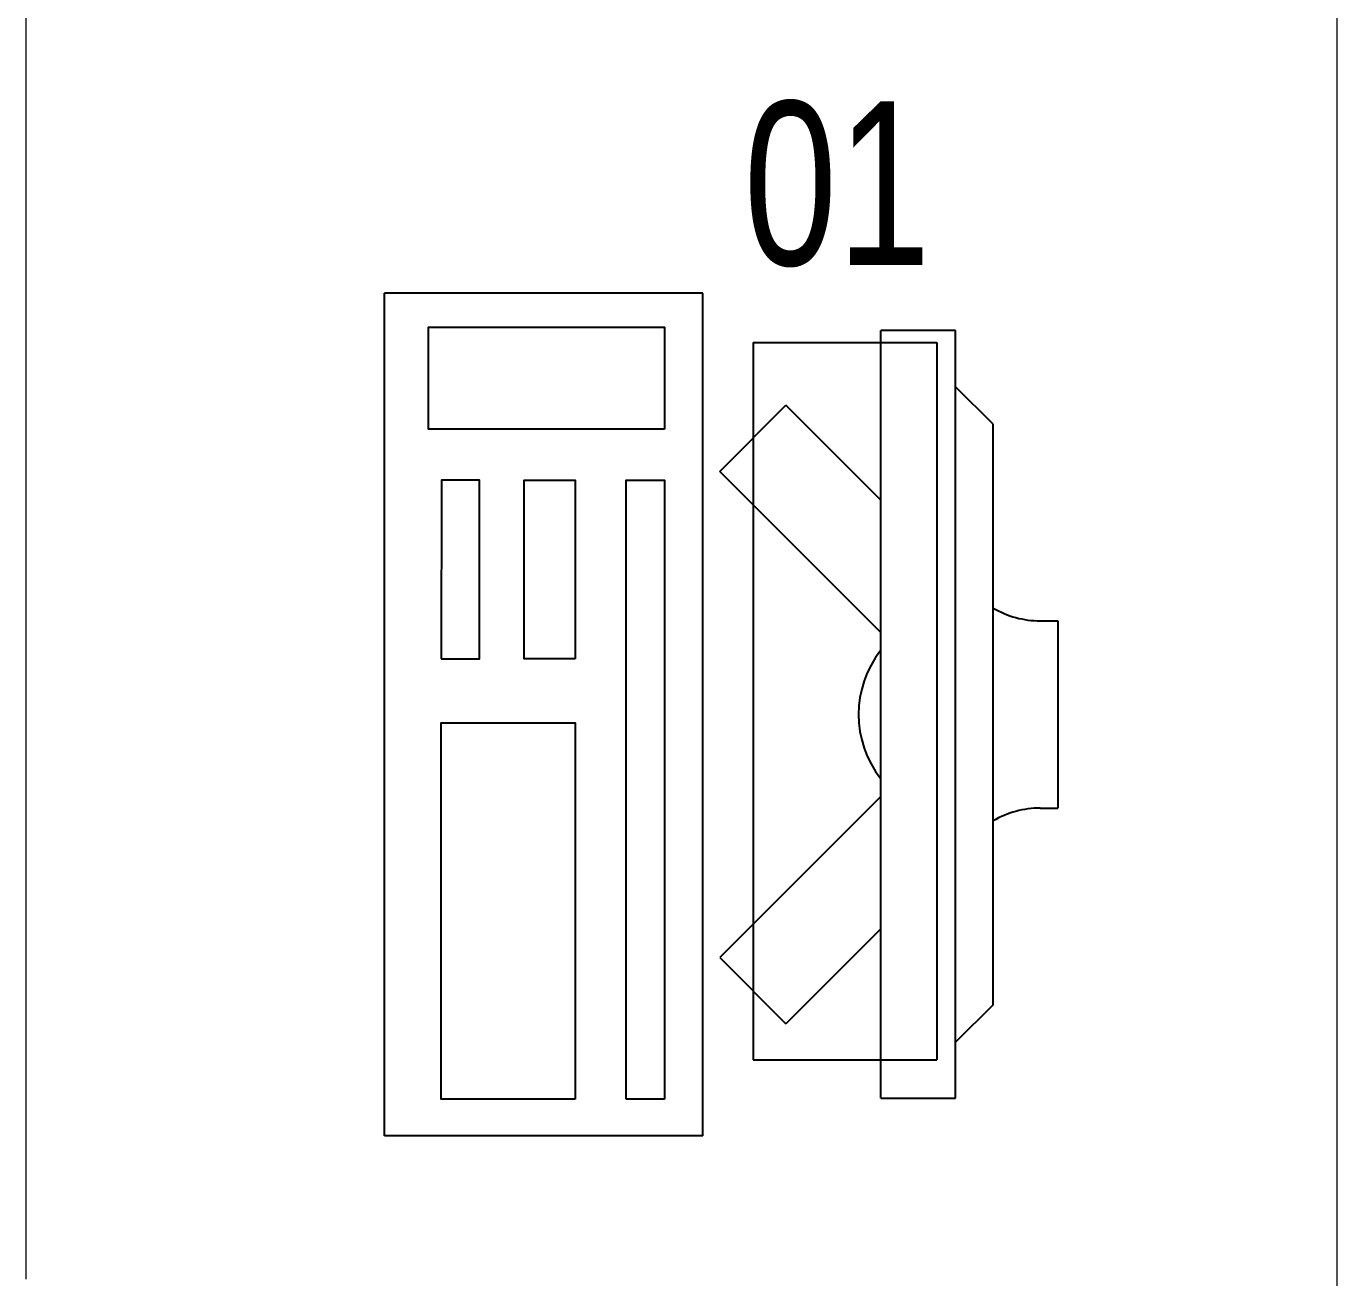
# Model space of a CAD drawing. Header units: millimetres. Extents: x 26027 to 581921, y 7230 to 233891.
# Drawn here: x 468086 to 468786, y 190261 to 190929 of the extents above; entities that cross this region are included whole.
import ezdxf

# ---------------------------------------------------------------- set-up
doc = ezdxf.new("R2010")
doc.units = ezdxf.units.MM
doc.header["$LTSCALE"] = 5
doc.layers.add('GE-ARCHITECTURAL_ELEMENTS', color=8, linetype='Continuous')
doc.layers.add('Medical Equipment and Furniture', color=163, linetype='Continuous', lineweight=0)
doc.styles.add('X3G_ENTITY_257CFD', font='swisscl.ttf', dxfattribs={"height": 200})

# ---------------------------------------------------------------- blocks, each defined once
blk = doc.blocks.new('ITCWLS1-P')
at = {"layer": 'GE-ARCHITECTURAL_ELEMENTS'}
for p, q in [((-0.17, 0.45), (-0.17, 0)), ((-0.17, 0.45), (0, 0.45)), ((0, 0.45), (0, 0)), ((-0.26509, 0.43, 0), (-0.30509, 0.43, 0)), ((-0.30509, 0.43, 0), (-0.30509, 0.02, 0)), ((-0.26509, 0.43, 0), (-0.26509, 0.02, 0)), ((-0.14957, 0.43047), (-0.12914, 0.43047)), ((-0.12914, 0.43047), (-0.12914, 0.40893)), ((-0.197, 0.40939), (-0.295, 0.40939)), ((-0.295, 0.02639), (-0.295, 0.40939)), ((-0.197, 0.02639), (-0.197, 0.40939)), ((-0.32509, 0.38, 0), (-0.30509, 0.4, 0)), ((-0.32509, 0.38, 0), (-0.32509, 0.07, 0)), ((-0.35032, 0.275), (-0.35961, 0.275)), ((-0.35961, 0.175), (-0.35961, 0.275)), ((-0.35032, 0.175), (-0.35961, 0.175)), ((-0.32509, 0.07, 0), (-0.30509, 0.05, 0)), ((-0.197, 0.02639), (-0.295, 0.02639)), ((-0.30509, 0.02, 0), (-0.26509, 0.02, 0)), ((-0.17, 0), (0, 0))]:
    blk.add_line(p, q, dxfattribs=at)
at = {"layer": 'GE-ARCHITECTURAL_ELEMENTS', "extrusion": (2.48281e-10, 3.18408e-10, -1)}
for p, q in [((-0.26509, 0.33952), (-0.21443, 0.39019)), ((-0.17907, 0.35483), (-0.21443, 0.39019)), ((-0.26509, 0.26881), (-0.17907, 0.35483))]:
    blk.add_line(p, q, dxfattribs=at)
at = {"layer": 'GE-ARCHITECTURAL_ELEMENTS', "extrusion": (2.48281e-10, -3.18408e-10, -1)}
for p, q in [((-0.26509, 0.18119), (-0.17907, 0.09517)), ((-0.26509, 0.11048), (-0.21443, 0.05981)), ((-0.17907, 0.09517), (-0.21443, 0.05981))]:
    blk.add_line(p, q, dxfattribs=at)
at = {"layer": 'GE-ARCHITECTURAL_ELEMENTS'}
for points in [[(-0.12914, 0.40893), (-0.12914, 0.09996), (-0.14957, 0.09996), (-0.14957, 0.43047)], [(-0.14957, 0.09997), (-0.14957, 0.09997), (-0.14957, 0.09997), (-0.14957, 0.09997), (-0.14957, 0.09997), (-0.14957, 0.09997), (-0.14957, 0.09997), (-0.14957, 0.09997), (-0.14957, 0.09997)], [(-0.14957, 0.09997), (-0.14957, 0.09997), (-0.14957, 0.09997), (-0.14957, 0.09997), (-0.14957, 0.09997), (-0.14957, 0.09997), (-0.14957, 0.09997), (-0.14957, 0.09997), (-0.14957, 0.09997), (-0.14957, 0.09997), (-0.14957, 0.09997), (-0.14957, 0.09997), (-0.14957, 0.09997), (-0.14957, 0.09997), (-0.14957, 0.09997), (-0.14957, 0.09997), (-0.14957, 0.09997), (-0.14957, 0.09997)], [(-0.14957, 0.09996), (-0.14957, 0.09996), (-0.14957, 0.09996), (-0.14957, 0.09996), (-0.14957, 0.09996), (-0.14957, 0.09996), (-0.14957, 0.09996), (-0.14957, 0.09996), (-0.14957, 0.09996), (-0.14957, 0.09996)], [(-0.14957, 0.09996), (-0.14957, 0.09996), (-0.14957, 0.09996), (-0.14957, 0.09996), (-0.14957, 0.09996), (-0.14957, 0.09996), (-0.14957, 0.09996)], [(-0.14957, 0.09997), (-0.14957, 0.09997), (-0.14957, 0.09997), (-0.14957, 0.09997), (-0.14957, 0.09997), (-0.14957, 0.09997), (-0.14957, 0.09997), (-0.14957, 0.09997), (-0.14957, 0.09997), (-0.14957, 0.09997)], [(-0.14957, 0.09997), (-0.14957, 0.09997), (-0.14957, 0.09997), (-0.14957, 0.09997), (-0.14957, 0.09997), (-0.14957, 0.09997), (-0.14957, 0.09997), (-0.14957, 0.09997), (-0.14957, 0.09997), (-0.14957, 0.09997), (-0.14957, 0.09997), (-0.14957, 0.09997), (-0.14957, 0.09997), (-0.14957, 0.09997), (-0.14957, 0.09997)], [(-0.14957, 0.09997), (-0.14957, 0.09997), (-0.14957, 0.09997), (-0.14957, 0.09997), (-0.14957, 0.09997), (-0.14957, 0.09997), (-0.14957, 0.09997), (-0.14957, 0.09997), (-0.14957, 0.09997), (-0.14957, 0.09997)], [(-0.14957, 0.09997), (-0.14957, 0.09997), (-0.14957, 0.09997), (-0.14957, 0.09997), (-0.14957, 0.09997), (-0.14957, 0.09997), (-0.14957, 0.09997), (-0.14957, 0.09997), (-0.14957, 0.09997), (-0.14957, 0.09997)], [(-0.14957, 0.09996), (-0.14957, 0.09996), (-0.14957, 0.09996), (-0.14957, 0.09996), (-0.14957, 0.09996), (-0.14957, 0.09996), (-0.14957, 0.09996), (-0.14957, 0.09996), (-0.14957, 0.09996), (-0.14957, 0.09996), (-0.14957, 0.09996), (-0.14957, 0.09996), (-0.14957, 0.09996), (-0.14957, 0.09996), (-0.14957, 0.09996), (-0.14957, 0.09996), (-0.14957, 0.09996), (-0.14957, 0.09996), (-0.14957, 0.09997), (-0.14957, 0.09997), (-0.14957, 0.09997), (-0.14957, 0.09997), (-0.14957, 0.09997), (-0.14957, 0.09997), (-0.14957, 0.09997), (-0.14957, 0.09997), (-0.14957, 0.09997), (-0.14957, 0.09997), (-0.14957, 0.09997), (-0.14957, 0.09997), (-0.14957, 0.09997), (-0.14957, 0.09997), (-0.14956, 0.09997), (-0.14956, 0.09997), (-0.14956, 0.09997), (-0.14956, 0.09996), (-0.14956, 0.09996), (-0.14956, 0.09996), (-0.14956, 0.09996), (-0.14956, 0.09996), (-0.14956, 0.09996), (-0.14956, 0.09996), (-0.14956, 0.09996), (-0.14956, 0.09996), (-0.14956, 0.09996), (-0.14956, 0.09996), (-0.14956, 0.09996), (-0.14956, 0.09996), (-0.14957, 0.09996), (-0.14957, 0.09996), (-0.14957, 0.09996), (-0.14957, 0.09996), (-0.14957, 0.09996), (-0.14957, 0.09996)], [(-0.14957, 0.09996), (-0.14957, 0.09996), (-0.14957, 0.09996), (-0.14957, 0.09996), (-0.14957, 0.09996), (-0.14957, 0.09996), (-0.14957, 0.09996), (-0.14957, 0.09996), (-0.14957, 0.09996), (-0.14957, 0.09996), (-0.14957, 0.09997), (-0.14957, 0.09997), (-0.14957, 0.09997), (-0.14957, 0.09996), (-0.14957, 0.09996), (-0.14957, 0.09996), (-0.14957, 0.09996), (-0.14957, 0.09996), (-0.14957, 0.09996), (-0.14957, 0.09997), (-0.14957, 0.09997), (-0.14957, 0.09997), (-0.14957, 0.09997), (-0.14957, 0.09997), (-0.14957, 0.09997), (-0.14957, 0.09997), (-0.14957, 0.09997), (-0.14957, 0.09997), (-0.14957, 0.09997), (-0.14957, 0.09997), (-0.14957, 0.09997), (-0.14957, 0.09997), (-0.14957, 0.09997), (-0.14957, 0.09997), (-0.14957, 0.09997), (-0.14957, 0.09997), (-0.14957, 0.09997), (-0.14957, 0.09997), (-0.14957, 0.09997), (-0.14957, 0.09997), (-0.14957, 0.09997), (-0.14957, 0.09997), (-0.14957, 0.09997), (-0.14957, 0.09997), (-0.14957, 0.09997), (-0.14957, 0.09997), (-0.14957, 0.09997), (-0.14957, 0.09997), (-0.14957, 0.09997), (-0.14957, 0.09997), (-0.14957, 0.09997), (-0.14957, 0.09997), (-0.14957, 0.09997), (-0.14957, 0.09997), (-0.14957, 0.09997), (-0.14957, 0.09997), (-0.14957, 0.09997), (-0.14957, 0.09997), (-0.14957, 0.09997), (-0.14957, 0.09997), (-0.14957, 0.09997), (-0.14957, 0.09997), (-0.14957, 0.09997), (-0.14957, 0.09997), (-0.14957, 0.09997), (-0.14957, 0.09997), (-0.14957, 0.09997), (-0.14957, 0.09997), (-0.14957, 0.09997), (-0.14957, 0.09997), (-0.14957, 0.09997), (-0.14957, 0.09997), (-0.14957, 0.09997), (-0.14957, 0.09997), (-0.14957, 0.09997), (-0.14957, 0.09997), (-0.14957, 0.09997), (-0.14957, 0.09997), (-0.14957, 0.09997), (-0.14957, 0.09997), (-0.14956, 0.09997), (-0.14957, 0.09997), (-0.14957, 0.09997), (-0.14957, 0.09997), (-0.14957, 0.09997), (-0.14956, 0.09997), (-0.14957, 0.09997), (-0.14957, 0.09997), (-0.14957, 0.09997), (-0.14957, 0.09997), (-0.14957, 0.09997), (-0.14957, 0.09997), (-0.14957, 0.09997), (-0.14957, 0.09997), (-0.14957, 0.09997), (-0.14957, 0.09997), (-0.14956, 0.09997), (-0.14957, 0.09996), (-0.14957, 0.09996), (-0.14957, 0.09996), (-0.14956, 0.09996), (-0.14957, 0.09996), (-0.14957, 0.09996), (-0.14957, 0.09996), (-0.14957, 0.09996), (-0.14957, 0.09996), (-0.14957, 0.09996), (-0.14957, 0.09996), (-0.14957, 0.09996), (-0.14957, 0.09996), (-0.14957, 0.09996)], [(-0.14957, 0.09996), (-0.14957, 0.09996), (-0.14957, 0.09996), (-0.14957, 0.09996), (-0.14957, 0.09996), (-0.14957, 0.09996), (-0.14957, 0.09996), (-0.14957, 0.09996)], [(-0.14957, 0.09996), (-0.14957, 0.09996), (-0.14957, 0.09996), (-0.14957, 0.09996), (-0.14957, 0.09996), (-0.14957, 0.09996), (-0.14957, 0.09996), (-0.14957, 0.09996), (-0.14957, 0.09996), (-0.14957, 0.09996), (-0.14957, 0.09996), (-0.14957, 0.09996), (-0.14957, 0.09996), (-0.14957, 0.09996), (-0.14957, 0.09996), (-0.14957, 0.09996), (-0.14957, 0.09996), (-0.14957, 0.09996), (-0.14957, 0.09996), (-0.14957, 0.09996), (-0.14957, 0.09996), (-0.14957, 0.09996), (-0.14957, 0.09996), (-0.14957, 0.09996), (-0.14957, 0.09996), (-0.14957, 0.09996), (-0.14957, 0.09996), (-0.14957, 0.09996), (-0.14957, 0.09996), (-0.14957, 0.09996), (-0.14957, 0.09996), (-0.14957, 0.09996), (-0.14957, 0.09996), (-0.14957, 0.09996), (-0.14957, 0.09996), (-0.14957, 0.09996), (-0.14957, 0.09996), (-0.14957, 0.09996), (-0.14957, 0.09996), (-0.14957, 0.09996), (-0.14957, 0.09996), (-0.14957, 0.09996), (-0.14957, 0.09996), (-0.14957, 0.09996), (-0.14957, 0.09996), (-0.14957, 0.09996), (-0.14957, 0.09996), (-0.14957, 0.09996), (-0.14956, 0.09996), (-0.14956, 0.09996), (-0.14956, 0.09996), (-0.14956, 0.09996), (-0.14957, 0.09996), (-0.14957, 0.09996), (-0.14957, 0.09996), (-0.14957, 0.09996), (-0.14957, 0.09996), (-0.14957, 0.09996), (-0.14956, 0.09996), (-0.14957, 0.09996), (-0.14957, 0.09996), (-0.14957, 0.09996), (-0.14957, 0.09996), (-0.14957, 0.09996), (-0.14957, 0.09996), (-0.14957, 0.09996), (-0.14957, 0.09996), (-0.14957, 0.09996), (-0.14957, 0.09996), (-0.14956, 0.09996), (-0.14956, 0.09996), (-0.14957, 0.09996), (-0.14957, 0.09996), (-0.14957, 0.09996), (-0.14957, 0.09996), (-0.14957, 0.09996), (-0.14957, 0.09996), (-0.14957, 0.09996), (-0.14957, 0.09996), (-0.14957, 0.09996), (-0.14957, 0.09996), (-0.14957, 0.09996), (-0.14957, 0.09996), (-0.14957, 0.09996), (-0.14957, 0.09996), (-0.14957, 0.09996), (-0.14957, 0.09996), (-0.14957, 0.09996), (-0.14957, 0.09996)], [(-0.14957, 0.09996), (-0.14957, 0.09996), (-0.14957, 0.09996), (-0.14957, 0.09996), (-0.14957, 0.09996), (-0.14957, 0.09996), (-0.14957, 0.09996), (-0.14957, 0.09996), (-0.14957, 0.09996), (-0.14957, 0.09996), (-0.14957, 0.09996), (-0.14957, 0.09996)], [(-0.14957, 0.09996), (-0.14957, 0.09996), (-0.14956, 0.09996), (-0.14956, 0.09996), (-0.14956, 0.09996), (-0.14956, 0.09996), (-0.14957, 0.09996)], [(-0.14957, 0.09996), (-0.14957, 0.09996), (-0.14957, 0.09996), (-0.14957, 0.09996), (-0.14957, 0.09996), (-0.14957, 0.09996), (-0.14957, 0.09996), (-0.14957, 0.09996), (-0.14957, 0.09996), (-0.14956, 0.09996), (-0.14956, 0.09996), (-0.14956, 0.09996), (-0.14956, 0.09996), (-0.14956, 0.09996), (-0.14956, 0.09996), (-0.14956, 0.09996), (-0.14957, 0.09996)]]:
    blk.add_lwpolyline(points, dxfattribs=at)
for points in [[(-0.1019, 0.43047), (-0.03039, 0.43047), (-0.03039, 0.22944), (-0.1019, 0.22944)], [(-0.1019, 0.19536), (-0.07466, 0.19536), (-0.07466, 0.09996), (-0.1019, 0.09996)], [(-0.03039, 0.19536), (-0.05082, 0.19536), (-0.05082, 0.09996), (-0.03039, 0.09996)], [(-0.14956, 0.09996), (-0.14956, 0.09996), (-0.14956, 0.09996), (-0.14956, 0.09996), (-0.14956, 0.09996), (-0.14956, 0.09996), (-0.14956, 0.09996), (-0.14956, 0.09996), (-0.14957, 0.09996), (-0.14957, 0.09996), (-0.14957, 0.09996), (-0.14957, 0.09996), (-0.14957, 0.09996), (-0.14957, 0.09996), (-0.14957, 0.09996), (-0.14957, 0.09996), (-0.14957, 0.09996), (-0.14957, 0.09996), (-0.14957, 0.09996), (-0.14957, 0.09996), (-0.14957, 0.09996), (-0.14957, 0.09996), (-0.14957, 0.09996), (-0.14957, 0.09996), (-0.14957, 0.09996), (-0.14957, 0.09996), (-0.14957, 0.09996), (-0.14957, 0.09996), (-0.14957, 0.09996), (-0.14957, 0.09996), (-0.14957, 0.09996), (-0.14957, 0.09996), (-0.14957, 0.09996), (-0.14957, 0.09996), (-0.14957, 0.09996), (-0.14957, 0.09996), (-0.14957, 0.09996), (-0.14957, 0.09996), (-0.14957, 0.09996), (-0.14957, 0.09996), (-0.14957, 0.09996), (-0.14957, 0.09996), (-0.14957, 0.09996), (-0.14957, 0.09996), (-0.14957, 0.09996), (-0.14957, 0.09996), (-0.14957, 0.09996), (-0.14957, 0.09996), (-0.14957, 0.09996), (-0.14957, 0.09996), (-0.14957, 0.09996), (-0.14957, 0.09996), (-0.14957, 0.09996), (-0.14957, 0.09996), (-0.14957, 0.09996), (-0.14957, 0.09996), (-0.14957, 0.09996), (-0.14956, 0.09996), (-0.14956, 0.09996), (-0.14956, 0.09996), (-0.14956, 0.09996), (-0.14956, 0.09996), (-0.14956, 0.09996), (-0.14956, 0.09996), (-0.14956, 0.09996), (-0.14956, 0.09996), (-0.14956, 0.09996), (-0.14956, 0.09996), (-0.14956, 0.09996), (-0.14956, 0.09996), (-0.14956, 0.09996), (-0.14956, 0.09996), (-0.14956, 0.09996), (-0.14956, 0.09996), (-0.14956, 0.09996), (-0.14956, 0.09996), (-0.14956, 0.09996), (-0.14956, 0.09996), (-0.14956, 0.09996), (-0.14956, 0.09996), (-0.14956, 0.09996), (-0.14956, 0.09996), (-0.14956, 0.09996), (-0.14956, 0.09996), (-0.14956, 0.09996), (-0.14956, 0.09996), (-0.14956, 0.09996), (-0.14956, 0.09996), (-0.14956, 0.09996), (-0.14957, 0.09996), (-0.14957, 0.09996), (-0.14957, 0.09996), (-0.14957, 0.09996), (-0.14957, 0.09996), (-0.14957, 0.09996), (-0.14957, 0.09996), (-0.14957, 0.09996), (-0.14957, 0.09996), (-0.14957, 0.09996), (-0.14957, 0.09996), (-0.14957, 0.09996), (-0.14957, 0.09996), (-0.14957, 0.09996), (-0.14957, 0.09996), (-0.14957, 0.09996), (-0.14957, 0.09996), (-0.14957, 0.09996), (-0.14957, 0.09996), (-0.14957, 0.09996), (-0.14957, 0.09996), (-0.14957, 0.09996), (-0.14957, 0.09996), (-0.14957, 0.09996), (-0.14957, 0.09996), (-0.14957, 0.09996), (-0.14957, 0.09996), (-0.14957, 0.09996), (-0.14957, 0.09996), (-0.14957, 0.09996), (-0.14957, 0.09996), (-0.14957, 0.09996), (-0.14957, 0.09996), (-0.14957, 0.09996), (-0.14957, 0.09996), (-0.14957, 0.09996), (-0.14957, 0.09996), (-0.14957, 0.09996), (-0.14957, 0.09996), (-0.14957, 0.09996), (-0.14957, 0.09996), (-0.14957, 0.09996), (-0.14957, 0.09996), (-0.14957, 0.09996), (-0.14957, 0.09996), (-0.14957, 0.09996), (-0.14957, 0.09996), (-0.14957, 0.09996), (-0.14957, 0.09996), (-0.14957, 0.09996), (-0.14957, 0.09996), (-0.14957, 0.09996), (-0.14957, 0.09996), (-0.14957, 0.09996), (-0.14957, 0.09996), (-0.14957, 0.09996), (-0.14957, 0.09996), (-0.14957, 0.09996), (-0.14957, 0.09996), (-0.14957, 0.09996), (-0.14957, 0.09996), (-0.14957, 0.09996), (-0.14957, 0.09996), (-0.14957, 0.09996), (-0.14957, 0.09996), (-0.14956, 0.09996), (-0.14956, 0.09996), (-0.14956, 0.09996), (-0.14956, 0.09996), (-0.14956, 0.09996), (-0.14956, 0.09996), (-0.14956, 0.09996), (-0.14956, 0.09996), (-0.14956, 0.09996), (-0.14956, 0.09996), (-0.14956, 0.09996), (-0.14956, 0.09996), (-0.14956, 0.09996), (-0.14956, 0.09996), (-0.14956, 0.09996), (-0.14956, 0.09996), (-0.14956, 0.09996), (-0.14956, 0.09996), (-0.14956, 0.09996), (-0.14956, 0.09996), (-0.14956, 0.09996), (-0.14956, 0.09996), (-0.14956, 0.09996), (-0.14956, 0.09996), (-0.14956, 0.09996), (-0.14956, 0.09996), (-0.14956, 0.09996), (-0.14956, 0.09996), (-0.14956, 0.09996), (-0.14956, 0.09996), (-0.14956, 0.09996), (-0.14956, 0.09996), (-0.14956, 0.09996), (-0.14956, 0.09996), (-0.14956, 0.09996), (-0.14956, 0.09996), (-0.14956, 0.09996), (-0.14956, 0.09996), (-0.14956, 0.09996), (-0.14956, 0.09996), (-0.14956, 0.09996), (-0.14956, 0.09996), (-0.14956, 0.09996), (-0.14956, 0.09996), (-0.14956, 0.09996), (-0.14956, 0.09996), (-0.14956, 0.09996), (-0.14957, 0.09996), (-0.14957, 0.09996), (-0.14957, 0.09996), (-0.14957, 0.09996), (-0.14957, 0.09996), (-0.14957, 0.09996), (-0.14957, 0.09996), (-0.14957, 0.09996), (-0.14957, 0.09996), (-0.14957, 0.09996), (-0.14957, 0.09996), (-0.14957, 0.09996), (-0.14957, 0.09996), (-0.14957, 0.09996), (-0.14957, 0.09996), (-0.14957, 0.09996), (-0.14957, 0.09996), (-0.14957, 0.09996), (-0.14957, 0.09996), (-0.14957, 0.09996), (-0.14957, 0.09996), (-0.14957, 0.09996), (-0.14957, 0.09996), (-0.14957, 0.09996), (-0.14957, 0.09996), (-0.14957, 0.09996), (-0.14957, 0.09996), (-0.14957, 0.09996), (-0.14957, 0.09996), (-0.14957, 0.09996), (-0.14957, 0.09996), (-0.14957, 0.09996), (-0.14957, 0.09996), (-0.14957, 0.09996), (-0.14956, 0.09996), (-0.14956, 0.09996), (-0.14956, 0.09996), (-0.14956, 0.09996), (-0.14956, 0.09996), (-0.14956, 0.09996), (-0.14956, 0.09996), (-0.14956, 0.09996), (-0.14956, 0.09996), (-0.14956, 0.09996), (-0.14956, 0.09996), (-0.14956, 0.09996), (-0.14956, 0.09996), (-0.14956, 0.09996), (-0.14956, 0.09996), (-0.14956, 0.09996), (-0.14956, 0.09996), (-0.14956, 0.09996), (-0.14956, 0.09996), (-0.14956, 0.09996), (-0.14956, 0.09996), (-0.14956, 0.09996), (-0.14956, 0.09996), (-0.14956, 0.09996), (-0.14956, 0.09996), (-0.14956, 0.09996), (-0.14956, 0.09996), (-0.14956, 0.09996), (-0.14956, 0.09996), (-0.14956, 0.09996), (-0.14956, 0.09996), (-0.14956, 0.09996), (-0.14956, 0.09996), (-0.14956, 0.09996), (-0.14956, 0.09996), (-0.14956, 0.09996), (-0.14956, 0.09996), (-0.14956, 0.09996), (-0.14956, 0.09996), (-0.14956, 0.09996), (-0.14956, 0.09996), (-0.14956, 0.09996)], [(-0.14957, 0.09996), (-0.14957, 0.09996), (-0.14957, 0.09996), (-0.14957, 0.09996), (-0.14957, 0.09996), (-0.14957, 0.09996), (-0.14957, 0.09996), (-0.14957, 0.09996), (-0.14957, 0.09996), (-0.14957, 0.09996), (-0.14957, 0.09996), (-0.14957, 0.09996), (-0.14957, 0.09996), (-0.14957, 0.09996), (-0.14957, 0.09996), (-0.14957, 0.09996), (-0.14957, 0.09996), (-0.14957, 0.09996), (-0.14957, 0.09996), (-0.14957, 0.09996), (-0.14957, 0.09996), (-0.14957, 0.09996), (-0.14957, 0.09996), (-0.14957, 0.09996), (-0.14957, 0.09996), (-0.14957, 0.09996), (-0.14957, 0.09996), (-0.14957, 0.09996), (-0.14957, 0.09996), (-0.14957, 0.09996), (-0.14957, 0.09996), (-0.14957, 0.09996), (-0.14957, 0.09996), (-0.14957, 0.09996), (-0.14957, 0.09996), (-0.14957, 0.09996), (-0.14957, 0.09996), (-0.14957, 0.09996), (-0.14957, 0.09996), (-0.14957, 0.09996), (-0.14957, 0.09996), (-0.14957, 0.09996), (-0.14957, 0.09996), (-0.14957, 0.09996), (-0.14957, 0.09996), (-0.14957, 0.09996), (-0.14957, 0.09996), (-0.14957, 0.09996), (-0.14957, 0.09996), (-0.14957, 0.09996), (-0.14957, 0.09996), (-0.14957, 0.09996), (-0.14957, 0.09996), (-0.14957, 0.09996), (-0.14957, 0.09996), (-0.14957, 0.09996), (-0.14957, 0.09996), (-0.14957, 0.09996), (-0.14957, 0.09996), (-0.14957, 0.09996), (-0.14957, 0.09996), (-0.14957, 0.09996), (-0.14957, 0.09996), (-0.14957, 0.09996), (-0.14957, 0.09996), (-0.14957, 0.09996), (-0.14957, 0.09996), (-0.14957, 0.09996), (-0.14957, 0.09996), (-0.14957, 0.09996), (-0.14957, 0.09996), (-0.14957, 0.09996), (-0.14957, 0.09996), (-0.14957, 0.09996), (-0.14957, 0.09996), (-0.14957, 0.09996), (-0.14957, 0.09996), (-0.14957, 0.09996), (-0.14957, 0.09996), (-0.14957, 0.09996), (-0.14957, 0.09996), (-0.14957, 0.09996), (-0.14957, 0.09996), (-0.14957, 0.09996), (-0.14957, 0.09996), (-0.14957, 0.09996), (-0.14957, 0.09996), (-0.14957, 0.09996), (-0.14957, 0.09996), (-0.14957, 0.09996), (-0.14957, 0.09996), (-0.14957, 0.09996), (-0.14957, 0.09996), (-0.14957, 0.09996), (-0.14957, 0.09996), (-0.14957, 0.09996), (-0.14957, 0.09996), (-0.14957, 0.09996), (-0.14957, 0.09996), (-0.14957, 0.09996), (-0.14957, 0.09996), (-0.14957, 0.09996), (-0.14957, 0.09996), (-0.14957, 0.09996), (-0.14957, 0.09996), (-0.14957, 0.09996), (-0.14957, 0.09996), (-0.14957, 0.09996), (-0.14957, 0.09996), (-0.14957, 0.09996), (-0.14957, 0.09996), (-0.14957, 0.09996), (-0.14957, 0.09996), (-0.14957, 0.09996), (-0.14957, 0.09996), (-0.14957, 0.09996), (-0.14957, 0.09996), (-0.14957, 0.09996), (-0.14957, 0.09996), (-0.14957, 0.09996), (-0.14957, 0.09996), (-0.14957, 0.09996), (-0.14957, 0.09996), (-0.14957, 0.09996), (-0.14957, 0.09996), (-0.14957, 0.09996), (-0.14957, 0.09996), (-0.14957, 0.09996), (-0.14957, 0.09996), (-0.14957, 0.09996), (-0.14957, 0.09996), (-0.14957, 0.09996), (-0.14957, 0.09996), (-0.14957, 0.09996), (-0.14957, 0.09996), (-0.14957, 0.09996), (-0.14957, 0.09996), (-0.14957, 0.09996), (-0.14957, 0.09996), (-0.14957, 0.09996), (-0.14957, 0.09996), (-0.14957, 0.09996), (-0.14957, 0.09996), (-0.14957, 0.09996), (-0.14957, 0.09996), (-0.14957, 0.09996), (-0.14957, 0.09996), (-0.14957, 0.09996), (-0.14957, 0.09996), (-0.14957, 0.09996), (-0.14957, 0.09996), (-0.14957, 0.09996), (-0.14957, 0.09996), (-0.14957, 0.09996), (-0.14957, 0.09996), (-0.14957, 0.09996), (-0.14957, 0.09996), (-0.14957, 0.09996), (-0.14957, 0.09996), (-0.14957, 0.09996), (-0.14957, 0.09996), (-0.14957, 0.09996), (-0.14957, 0.09996), (-0.14957, 0.09996), (-0.14957, 0.09996), (-0.14957, 0.09996), (-0.14957, 0.09996), (-0.14957, 0.09996), (-0.14957, 0.09996), (-0.14957, 0.09996), (-0.14957, 0.09996), (-0.14957, 0.09996), (-0.14957, 0.09996), (-0.14957, 0.09996), (-0.14957, 0.09996), (-0.14957, 0.09996), (-0.14957, 0.09996), (-0.14957, 0.09996), (-0.14957, 0.09996), (-0.14957, 0.09996), (-0.14957, 0.09996), (-0.14957, 0.09996), (-0.14957, 0.09996), (-0.14957, 0.09996), (-0.14957, 0.09996), (-0.14957, 0.09996), (-0.14957, 0.09996), (-0.14957, 0.09996), (-0.14957, 0.09996), (-0.14957, 0.09996), (-0.14957, 0.09996), (-0.14957, 0.09996), (-0.14957, 0.09996), (-0.14957, 0.09996), (-0.14957, 0.09996), (-0.14957, 0.09996), (-0.14957, 0.09996), (-0.14957, 0.09996), (-0.14957, 0.09996), (-0.14957, 0.09996), (-0.14957, 0.09996), (-0.14957, 0.09996), (-0.14957, 0.09996), (-0.14957, 0.09996), (-0.14957, 0.09996), (-0.14957, 0.09996), (-0.14957, 0.09996), (-0.14957, 0.09996), (-0.14957, 0.09996), (-0.14957, 0.09996), (-0.14957, 0.09996), (-0.14957, 0.09996), (-0.14957, 0.09996), (-0.14957, 0.09996)], [(-0.14957, 0.09996), (-0.14957, 0.09996), (-0.14957, 0.09996), (-0.14957, 0.09996), (-0.14957, 0.09996), (-0.14957, 0.09996), (-0.14957, 0.09996), (-0.14957, 0.09996), (-0.14957, 0.09996), (-0.14957, 0.09996), (-0.14957, 0.09996), (-0.14957, 0.09996), (-0.14957, 0.09996), (-0.14957, 0.09996), (-0.14957, 0.09996), (-0.14957, 0.09996), (-0.14957, 0.09996), (-0.14957, 0.09996), (-0.14957, 0.09996), (-0.14957, 0.09996), (-0.14957, 0.09996), (-0.14957, 0.09996), (-0.14957, 0.09996), (-0.14957, 0.09996), (-0.14957, 0.09996), (-0.14957, 0.09996), (-0.14957, 0.09996), (-0.14957, 0.09996), (-0.14957, 0.09996), (-0.14957, 0.09996), (-0.14957, 0.09996), (-0.14957, 0.09996), (-0.14957, 0.09996), (-0.14957, 0.09996), (-0.14957, 0.09996), (-0.14957, 0.09996), (-0.14957, 0.09996), (-0.14957, 0.09996), (-0.14957, 0.09996), (-0.14957, 0.09996), (-0.14957, 0.09996), (-0.14957, 0.09996), (-0.14957, 0.09996), (-0.14957, 0.09996), (-0.14957, 0.09996), (-0.14957, 0.09996), (-0.14957, 0.09996), (-0.14957, 0.09996), (-0.14957, 0.09996), (-0.14957, 0.09996), (-0.14957, 0.09996), (-0.14957, 0.09996), (-0.14957, 0.09996), (-0.14957, 0.09996), (-0.14957, 0.09996), (-0.14957, 0.09996), (-0.14957, 0.09996), (-0.14957, 0.09996), (-0.14957, 0.09996), (-0.14957, 0.09996), (-0.14957, 0.09996), (-0.14957, 0.09996), (-0.14957, 0.09996), (-0.14957, 0.09996), (-0.14957, 0.09996), (-0.14957, 0.09996), (-0.14957, 0.09996), (-0.14957, 0.09996), (-0.14957, 0.09996), (-0.14957, 0.09996), (-0.14957, 0.09996), (-0.14957, 0.09996), (-0.14957, 0.09996), (-0.14957, 0.09996), (-0.14957, 0.09996), (-0.14957, 0.09996), (-0.14957, 0.09996), (-0.14957, 0.09996), (-0.14957, 0.09996), (-0.14957, 0.09996), (-0.14957, 0.09996), (-0.14957, 0.09996), (-0.14957, 0.09996), (-0.14957, 0.09996), (-0.14957, 0.09996), (-0.14957, 0.09996), (-0.14957, 0.09996), (-0.14957, 0.09996), (-0.14957, 0.09996), (-0.14957, 0.09996), (-0.14957, 0.09996), (-0.14957, 0.09996), (-0.14957, 0.09996), (-0.14957, 0.09996), (-0.14957, 0.09996), (-0.14957, 0.09996), (-0.14957, 0.09996), (-0.14957, 0.09996), (-0.14957, 0.09996), (-0.14957, 0.09996), (-0.14957, 0.09996), (-0.14957, 0.09996), (-0.14957, 0.09996), (-0.14957, 0.09996), (-0.14957, 0.09996), (-0.14957, 0.09996), (-0.14957, 0.09996), (-0.14957, 0.09996), (-0.14957, 0.09996), (-0.14957, 0.09996), (-0.14957, 0.09996), (-0.14957, 0.09996), (-0.14957, 0.09996), (-0.14957, 0.09996), (-0.14957, 0.09996), (-0.14957, 0.09996), (-0.14957, 0.09996), (-0.14957, 0.09996), (-0.14957, 0.09996), (-0.14957, 0.09996), (-0.14957, 0.09996), (-0.14957, 0.09996), (-0.14957, 0.09996), (-0.14957, 0.09996), (-0.14957, 0.09996), (-0.14957, 0.09996), (-0.14957, 0.09996), (-0.14957, 0.09996), (-0.14957, 0.09996), (-0.14957, 0.09996), (-0.14957, 0.09996), (-0.14957, 0.09996), (-0.14957, 0.09996), (-0.14957, 0.09996), (-0.14957, 0.09996), (-0.14957, 0.09996), (-0.14957, 0.09996), (-0.14957, 0.09996), (-0.14957, 0.09996), (-0.14957, 0.09996), (-0.14957, 0.09996), (-0.14957, 0.09996), (-0.14957, 0.09996), (-0.14957, 0.09996), (-0.14957, 0.09996), (-0.14957, 0.09996), (-0.14957, 0.09996), (-0.14957, 0.09996), (-0.14957, 0.09996), (-0.14957, 0.09996), (-0.14957, 0.09996), (-0.14957, 0.09996), (-0.14957, 0.09996), (-0.14957, 0.09996), (-0.14957, 0.09996), (-0.14957, 0.09996), (-0.14957, 0.09996), (-0.14957, 0.09996), (-0.14957, 0.09996), (-0.14957, 0.09996), (-0.14957, 0.09996), (-0.14957, 0.09996), (-0.14957, 0.09996), (-0.14957, 0.09996), (-0.14957, 0.09996), (-0.14957, 0.09996), (-0.14957, 0.09996), (-0.14957, 0.09996), (-0.14957, 0.09996), (-0.14957, 0.09996), (-0.14957, 0.09996), (-0.14957, 0.09996), (-0.14957, 0.09996), (-0.14957, 0.09996), (-0.14957, 0.09996), (-0.14957, 0.09996), (-0.14957, 0.09996), (-0.14957, 0.09996), (-0.14957, 0.09996), (-0.14957, 0.09996), (-0.14957, 0.09996), (-0.14957, 0.09996), (-0.14957, 0.09996), (-0.14957, 0.09996), (-0.14957, 0.09996), (-0.14957, 0.09996), (-0.14957, 0.09996), (-0.14957, 0.09996), (-0.14957, 0.09996), (-0.14957, 0.09996), (-0.14957, 0.09996), (-0.14957, 0.09996), (-0.14957, 0.09996), (-0.14957, 0.09996), (-0.14957, 0.09996), (-0.14957, 0.09996), (-0.14957, 0.09996), (-0.14957, 0.09996), (-0.14957, 0.09996), (-0.14957, 0.09996), (-0.14957, 0.09996), (-0.14957, 0.09996), (-0.14957, 0.09996), (-0.14957, 0.09996), (-0.14957, 0.09996), (-0.14957, 0.09996), (-0.14957, 0.09996), (-0.14957, 0.09996), (-0.14957, 0.09996), (-0.14957, 0.09996), (-0.14957, 0.09996), (-0.14957, 0.09996), (-0.14957, 0.09996), (-0.14957, 0.09996), (-0.14957, 0.09996), (-0.14957, 0.09996), (-0.14957, 0.09996), (-0.14957, 0.09996), (-0.14957, 0.09996)], [(-0.14957, 0.0727), (-0.02358, 0.0727), (-0.02358, 0.01818), (-0.14957, 0.01818)]]:
    blk.add_lwpolyline(points, close=True, dxfattribs=at)
for centre, radius, start, end in [((-0.35032, 0.325), 0.05, 270, 300.30934), ((-0.3089, 0.225), 0.05564, 321.94311, 38.05689), ((-0.35032, 0.125), 0.05, 59.69066, 90)]:
    blk.add_arc(centre, radius, start, end, dxfattribs=at)

msp = doc.modelspace()

# ---------------------------------------------------------------- linework, layer by layer
at = {"layer": 'Medical Equipment and Furniture', "elevation": 2.36}
for points in [[(468785.81, 193560.27), (468785.81, 189560.27), (468085.81, 189560.27)], [(468085.81, 190260.27), (468085.81, 193560.27), (468785.81, 193560.27)]]:
    msp.add_lwpolyline(points, dxfattribs=at)

# ---------------------------------------------------------------- block references
at = {"layer": 'Medical Equipment and Furniture', "extrusion": (2.20203e-06, -2.34751e-05, 1), "xscale": 1000.000000000001, "yscale": 1000.000000000001, "zscale": 1000.000000000001, "rotation": 179.9985892363079}
msp.add_blockref('ITCWLS1-P', (468277.15, 190786.84, -1.08), dxfattribs=at)

# ---------------------------------------------------------------- texts
at = {"layer": 'Medical Equipment and Furniture', "insert": (468518.91, 190889.25, 2.36), "char_height": 87.473, "attachment_point": 2, "style": 'X3G_ENTITY_257CFD'}
msp.add_mtext('01', dxfattribs=at)

doc.saveas('drawing.dxf')
